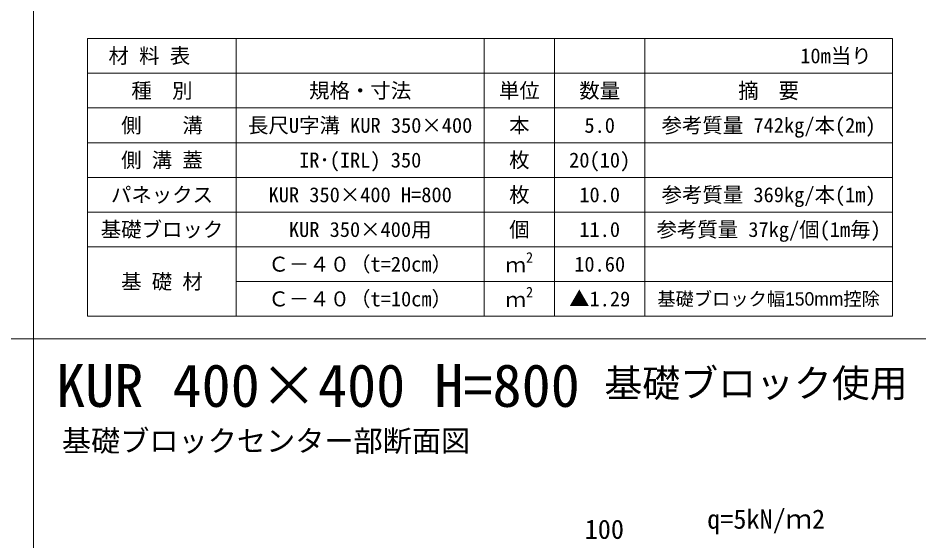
# Model space of a CAD drawing. Units: millimetres at full size, sheet at 1:40; details may follow other scales. Extents: x 206103 to 244503, y 883348 to 903496.
# Drawn here: x 238469 to 240469, y 889400 to 890560 of the extents above; entities that cross this region are included whole.
import ezdxf
from ezdxf.enums import TextEntityAlignment as Align

# ---------------------------------------------------------------- set-up
doc = ezdxf.new("R2010")
doc.units = ezdxf.units.MM
doc.header["$LTSCALE"] = 40
for name, color, linetype, lineweight in [('0_2', 7, 'Continuous', 20), ('Defpoints_3', 8, 'Continuous', 0), ('図枠', 5, 'Continuous', 13), ('寸法・材料表', 7, 'Continuous', 13), ('寸法線', 7, 'Continuous', 13)]:
    doc.layers.add(name, color=color, linetype=linetype, lineweight=lineweight)
doc.layers.add('文字', color=7, linetype='Continuous')
doc.styles.add('ＭＳ ゴシック', font='')
doc.styles.add('ＭＳ Ｐゴシック', font='')
doc.styles.get('ＭＳ ゴシック').set_extended_font_data('MS Gothic')
doc.styles.get('ＭＳ Ｐゴシック').set_extended_font_data('MS PGothic')

msp = doc.modelspace()

# ---------------------------------------------------------------- linework, layer by layer
at = {"layer": 'Defpoints_3'}
for p, q in [((238623.21, 890514.77), (240409.85, 890514.77)), ((238623.21, 890514.77), (238623.21, 890437.33)), ((238953.21, 890514.77), (238953.21, 890437.33)), ((239503.21, 890514.77), (239503.21, 890437.33)), ((239659.85, 890514.77), (239659.85, 890437.33)), ((239859.85, 890514.77), (239859.85, 890437.33)), ((240409.85, 890514.77), (240409.85, 890437.33))]:
    msp.add_line(p, q, dxfattribs=at)
at = {"layer": '図枠'}
for p, q in [((238503.21, 903148.33), (238503.21, 883348.33)), ((227303.21, 889848.33), (244503.21, 889848.33))]:
    msp.add_line(p, q, dxfattribs=at)
at = {"layer": '寸法・材料表'}
for p, q in [((238623.21, 890437.33), (240409.85, 890437.33)), ((238623.21, 890437.33), (238623.21, 889898.33)), ((238953.21, 890437.33), (238953.21, 889898.33)), ((239503.21, 890437.33), (239503.21, 889898.33)), ((239659.85, 890437.33), (239659.85, 889898.33)), ((239859.85, 890437.33), (239859.85, 889898.33)), ((240409.85, 890437.33), (240409.85, 889898.33)), ((238623.21, 890360.33), (240409.85, 890360.33)), ((238623.21, 890283.33), (240409.85, 890283.33)), ((238623.21, 890206.33), (240409.85, 890206.33)), ((238623.21, 890129.33), (240409.85, 890129.33)), ((238623.21, 890052.33), (240409.85, 890052.33)), ((238953.21, 889975.33), (240409.85, 889975.33)), ((238623.21, 889898.33), (240409.85, 889898.33))]:
    msp.add_line(p, q, dxfattribs=at)

# ---------------------------------------------------------------- texts
at = {"layer": '0_2', "style": 'ＭＳ ゴシック'}
msp.add_text('基礎ブロックセンター部断面図', height=47.47, dxfattribs=at).set_placement((238565.97, 889583.91), align=Align.BOTTOM_LEFT)
at = {"layer": '寸法・材料表', "style": 'ＭＳ ゴシック'}
msp.add_text('\u3000材 料 表', height=33.23, dxfattribs=at).set_placement((238624.26, 890476.05), align=Align.MIDDLE_LEFT)
msp.add_text('10m当り\u3000', height=33.23, dxfattribs=at).set_placement((240408.79, 890476.05), align=Align.MIDDLE_RIGHT)
at = {"layer": '寸法・材料表'}
for s, height, style, p in [('規格・寸法', 33.23, 'ＭＳ ゴシック', (239228.21, 890398.83)), ('単位', 33.23, 'ＭＳ ゴシック', (239581.53, 890398.83)), ('数量', 33.23, 'ＭＳ ゴシック', (239759.85, 890398.83)), ('種\u3000別', 33.23, 'ＭＳ ゴシック', (238788.21, 890398.83)), ('側\u3000\u3000溝', 33.23, 'ＭＳ ゴシック', (238788.21, 890321.83)), ('長尺U字溝 KUR 350×400', 33.23, 'ＭＳ ゴシック', (239228.21, 890321.83)), ('本', 33.23, 'ＭＳ ゴシック', (239581.53, 890321.83)), ('参考質量 742kg/本(2m)', 33.23, 'ＭＳ ゴシック', (240134.85, 890321.83)), ('5.0', 33.23, 'ＭＳ ゴシック', (239759.85, 890321.83)), ('側 溝 蓋', 33.23, 'ＭＳ ゴシック', (238788.21, 890244.83)), ('IR･(IRL) 350', 33.23, 'ＭＳ ゴシック', (239228.21, 890244.83)), ('枚', 33.23, 'ＭＳ ゴシック', (239581.53, 890244.83)), ('20(10)', 33.23, 'ＭＳ ゴシック', (239759.85, 890244.83)), ('パネックス', 33.23, 'ＭＳ ゴシック', (238788.21, 890167.83)), ('KUR 350×400 H=800', 33.23, 'ＭＳ ゴシック', (239228.21, 890167.83)), ('枚', 33.23, 'ＭＳ ゴシック', (239581.53, 890167.83)), ('10.0', 33.23, 'ＭＳ ゴシック', (239759.85, 890167.83)), ('参考質量 369kg/本(1m)', 33.23, 'ＭＳ ゴシック', (240134.85, 890167.83)), ('基礎ブロック', 33.23, 'ＭＳ ゴシック', (238788.21, 890090.83)), ('KUR 350×400用', 33.23, 'ＭＳ ゴシック', (239228.21, 890090.83)), ('個', 33.23, 'ＭＳ ゴシック', (239581.53, 890090.83)), ('11.0', 33.23, 'ＭＳ ゴシック', (239759.85, 890090.83)), ('参考質量 37kg/個(1m毎)', 33.23, 'ＭＳ ゴシック', (240134.85, 890090.83)), ('Ｃ－４０（t=20cm）', 33.23, 'ＭＳ ゴシック', (239228.21, 890013.83)), ('10.60', 33.23, 'ＭＳ ゴシック', (239759.85, 890013.83)), ('基 礎 材', 33.23, 'ＭＳ ゴシック', (238788.21, 889975.33)), ('Ｃ－４０（t=10cm）', 33.23, 'ＭＳ ゴシック', (239228.21, 889936.83)), ('▲1.29', 33.23, 'ＭＳ ゴシック', (239759.85, 889936.83)), ('基礎ブロック幅150mm控除', 29.69, 'ＭＳ Ｐゴシック', (240134.85, 889936.83))]:
    msp.add_text(s, height=height, dxfattribs=dict(at, style=style)).set_placement(p, align=Align.MIDDLE_CENTER)
at = {"layer": '寸法・材料表', "style": 'ＭＳ Ｐゴシック', "width": 0.95}
msp.add_text('摘\u3000要', height=34.64, dxfattribs=at).set_placement((240134.85, 890398.83), align=Align.MIDDLE_CENTER)
at = {"layer": '寸法・材料表', "style": 'ＭＳ ゴシック'}
for s, height, p in [('2', 23.26, (239596.26, 890010.22)), ('ｍ', 33.23, (239550.93, 889985.72)), ('2', 23.26, (239596.26, 889933.22)), ('ｍ', 33.23, (239550.93, 889908.72))]:
    msp.add_text(s, height=height, dxfattribs=at).set_placement(p, align=Align.BOTTOM_LEFT)
at = {"layer": '寸法線', "style": 'ＭＳ ゴシック'}
msp.add_text('100', height=42.72, dxfattribs=at).set_placement((239770.21, 889425.88), align=Align.MIDDLE_CENTER)
at = {"layer": '文字', "style": 'ＭＳ ゴシック'}
for s, height, p in [('KUR 400×400 H=800', 94.94, (238553.21, 889668.83)), ('q=5kN/ｍ2', 42.72, (239998.51, 889414.15))]:
    msp.add_text(s, height=height, dxfattribs=at).set_placement(p, align=Align.BOTTOM_LEFT)
msp.add_text('基礎ブロック使用', height=61.71, dxfattribs=at).set_placement((240443.58, 889749.79), align=Align.MIDDLE_RIGHT)

doc.saveas('drawing.dxf')
